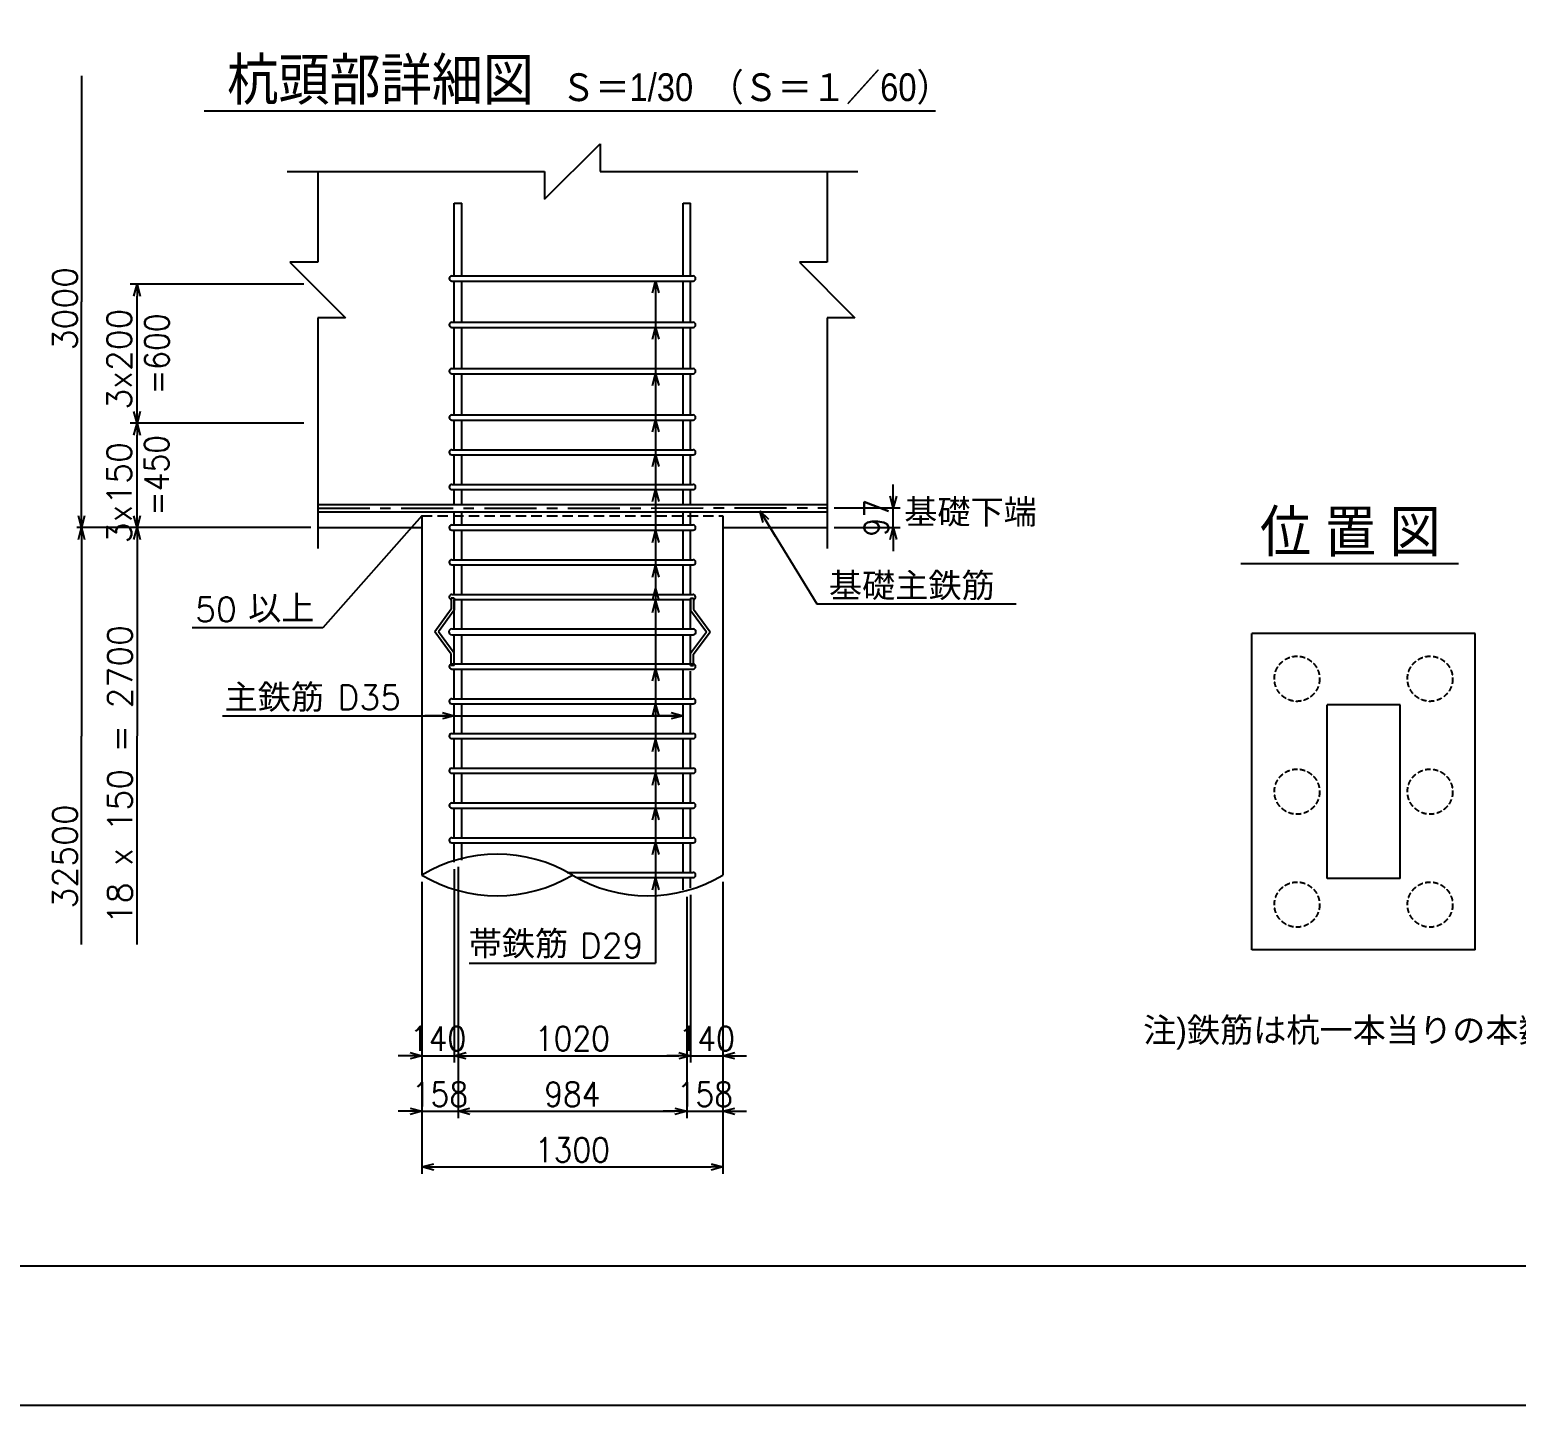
# Model space of a CAD drawing. Extents: x 92661 to 134711, y 44762 to 74462.
# Drawn here: x 115456 to 126155, y 44762 to 54659 of the extents above; entities that cross this region are included whole.
import ezdxf
from ezdxf.enums import TextEntityAlignment as Align

# ---------------------------------------------------------------- set-up
doc = ezdxf.new("R2010")
doc.units = 0
doc.header["$LTSCALE"] = 300
doc.header["$MEASUREMENT"] = 0
doc.linetypes.add('CENTER', pattern=[2, 1.25, -0.25, 0.25, -0.25])
doc.linetypes.add('HIDDEN', pattern=[0.375, 0.25, -0.125])
doc.layers.get('0').update_dxf_attribs({"linetype": 'CONTINUOUS'})
doc.layers.get('DEFPOINTS').update_dxf_attribs({"linetype": 'CONTINUOUS'})
for name, color, linetype in [('LAYER001', 7, 'CONTINUOUS'), ('スペーサー-2', 3, 'CONTINUOUS'), ('寸法', 1, 'CONTINUOUS'), ('引き出し横', 1, 'CONTINUOUS'), ('引き出し縦', 1, 'CONTINUOUS'), ('文字', 3, 'CONTINUOUS'), ('杭主筋', 2, 'CONTINUOUS'), ('枠', 7, 'CONTINUOUS'), ('構造', 3, 'CONTINUOUS'), ('構造線', 3, 'CONTINUOUS'), ('肋筋', 3, 'CONTINUOUS'), ('記号', 2, 'CONTINUOUS')]:
    doc.layers.add(name, color=color, linetype=linetype)
doc.styles.add('MS明朝', font='MS PMincho.ttf')
doc.styles.add('romans', font='ROMANS.shx', dxfattribs={"width": 0.9, "bigfont": 'EXTFONT.shx'})
doc.styles.get("Standard").update_dxf_attribs({"font": 'romans.shx', "bigfont": 'extfont.shx'})
doc.styles.add('ｽﾀｲﾙ1', font='ROMANS.shx', dxfattribs={"bigfont": 'EXTFONT.shx'})
doc.dimstyles.new('ST-50-30', dxfattribs={"dimscale": 50, "dimtxt": 3.5, "dimasz": 1.7, "dimexe": 1, "dimexo": 1, "dimgap": 1, "dimtad": 0, "dimdec": 0, "dimlfac": 0.6, "dimzin": 0, "dimdsep": 46, "dimtxsty": 'romans', "dimblk": 'OPEN30', "dimcen": 1, "dimdle": 3, "dimclrd": 1, "dimclre": 1, "dimclrt": 3, "dimaunit": 1, "dimadec": 0, "dimazin": 0, "dimtfac": 1, "dimtdec": 0, "dimtix": 1, "dimtmove": 2, "dimatfit": 3, "dimldrblk": 'OPEN30', "dimfxl": 0, "dimtvp": 0.7, "dimtolj": 1, "dimtzin": 0, "dimarcsym": 0})
doc.dimstyles.get("Standard").update_dxf_attribs({"dimtxt": 0.18, "dimasz": 0.18, "dimexe": 0.18, "dimexo": 0.0625, "dimgap": 0.09, "dimtad": 0, "dimtih": 1, "dimtoh": 1, "dimdec": 4, "dimzin": 0, "dimdsep": 46, "dimtxsty": 'Standard', "dimcen": 0.09, "dimadec": 0, "dimazin": 0, "dimtfac": 1, "dimtdec": 4, "dimtofl": 0, "dimtmove": 0, "dimatfit": 3, "dimfxl": 0, "dimtolj": 1, "dimtzin": 0, "dimarcsym": 0})
doc.dimstyles.new('矢', dxfattribs={"dimscale": 50, "dimtxt": 3.5, "dimasz": 1.7, "dimexe": 1, "dimexo": 0.7, "dimgap": 0.09, "dimtad": 0, "dimdec": 0, "dimzin": 0, "dimdsep": 46, "dimtxsty": 'romans', "dimblk": 'OPEN30', "dimcen": 1, "dimdle": 1, "dimclrd": 1, "dimclre": 1, "dimclrt": 3, "dimaunit": 1, "dimadec": 0, "dimazin": 0, "dimtfac": 1, "dimtdec": 0, "dimtix": 1, "dimtmove": 2, "dimatfit": 3, "dimldrblk": 'OPEN30', "dimfxl": 0, "dimtvp": 0.7, "dimtolj": 1, "dimtzin": 0, "dimarcsym": 0})

# ---------------------------------------------------------------- blocks, each defined once
blk = doc.blocks.new('_Open30')
at = {"color": 0, "lineweight": -2}
for p, q in [((-1, 0.26794919), (0, 0)), ((0, 0), (-1, -0.26794919)), ((0, 0), (-1, 0))]:
    blk.add_line(p, q, dxfattribs=at)
blk = doc.blocks.new('*D1')
at = {"layer": 'DEFPOINTS', "color": 0, "linetype": 'Continuous'}
for p in [(118278.3934306322, 48577.0832777594), (120445.0608513712, 48577.08360704192), (120445.0608513712, 46477.11360704212)]:
    blk.add_point(p, dxfattribs=at)
at = {"layer": '寸法', "color": 1, "linetype": 'Continuous', "lineweight": -2}
for p, q in [((118278.3934306322, 48527.0832777594), (118278.3934306322, 46427.11360704212)), ((120445.0608513712, 48527.08360704192), (120445.0608513712, 46427.11360704212)), ((118363.3934306322, 46477.11360704212), (120360.0608513712, 46477.11360704212))]:
    blk.add_line(p, q, dxfattribs=at)
at = {"layer": '寸法', "color": 1, "linetype": 'Continuous', "lineweight": -2, "xscale": 85, "yscale": 85, "zscale": 85, "rotation": 180}
blk.add_blockref('_Open30', (118278.3934306322, 46477.11360704212), dxfattribs=at)
at = {"layer": '寸法', "color": 1, "linetype": 'Continuous', "lineweight": -2, "xscale": 85, "yscale": 85, "zscale": 85}
blk.add_blockref('_Open30', (120445.0608513712, 46477.11360704212), dxfattribs=at)
at = {"layer": '寸法', "color": 3, "linetype": 'Continuous', "insert": (119361.7271410017, 46599.61360704212), "char_height": 175, "attachment_point": 5, "style": 'romans'}
blk.add_mtext('\\A1;1300', dxfattribs=at)
blk = doc.blocks.new('*D2')
at = {"layer": 'DEFPOINTS', "color": 0, "linetype": 'Continuous'}
for p in [(118538.393351371, 48684.87360704158), (120185.0583513709, 48469.29360704153), (120185.0583513709, 46877.11360704212)]:
    blk.add_point(p, dxfattribs=at)
at = {"layer": '寸法', "color": 1, "linetype": 'Continuous', "lineweight": -2}
for p, q in [((118538.393351371, 48634.87360704158), (118538.393351371, 46827.11360704212)), ((120185.0583513709, 48419.29360704153), (120185.0583513709, 46827.11360704212)), ((118623.393351371, 46877.11360704212), (120100.0583513709, 46877.11360704212))]:
    blk.add_line(p, q, dxfattribs=at)
at = {"layer": '寸法', "color": 1, "linetype": 'Continuous', "lineweight": -2, "xscale": 85, "yscale": 85, "zscale": 85, "rotation": 180}
blk.add_blockref('_Open30', (118538.393351371, 46877.11360704212), dxfattribs=at)
at = {"layer": '寸法', "color": 1, "linetype": 'Continuous', "lineweight": -2, "xscale": 85, "yscale": 85, "zscale": 85}
blk.add_blockref('_Open30', (120185.0583513709, 46877.11360704212), dxfattribs=at)
at = {"layer": '寸法', "color": 3, "linetype": 'Continuous', "insert": (119361.7258513709, 46999.61360704212), "char_height": 175, "attachment_point": 5, "style": 'romans'}
blk.add_mtext('\\A1;984', dxfattribs=at)
blk = doc.blocks.new('*D3')
at = {"layer": 'DEFPOINTS', "color": 0, "linetype": 'Continuous'}
for p in [(118511.7258513711, 48670.21360704157), (120211.7258513711, 48483.95860704177), (120211.7258513711, 47277.11360704212)]:
    blk.add_point(p, dxfattribs=at)
at = {"layer": '寸法', "color": 1, "linetype": 'Continuous', "lineweight": -2}
for p, q in [((118511.7258513711, 48620.21360704157), (118511.7258513711, 47227.11360704212)), ((120211.7258513711, 48433.95860704177), (120211.7258513711, 47227.11360704212)), ((118596.7258513711, 47277.11360704212), (120126.7258513711, 47277.11360704212))]:
    blk.add_line(p, q, dxfattribs=at)
at = {"layer": '寸法', "color": 1, "linetype": 'Continuous', "lineweight": -2, "xscale": 85, "yscale": 85, "zscale": 85, "rotation": 180}
blk.add_blockref('_Open30', (118511.7258513711, 47277.11360704212), dxfattribs=at)
at = {"layer": '寸法', "color": 1, "linetype": 'Continuous', "lineweight": -2, "xscale": 85, "yscale": 85, "zscale": 85}
blk.add_blockref('_Open30', (120211.7258513711, 47277.11360704212), dxfattribs=at)
at = {"layer": '寸法', "color": 3, "linetype": 'Continuous', "insert": (119361.7258513711, 47399.61360704212), "char_height": 175, "attachment_point": 5, "style": 'romans'}
blk.add_mtext('\\A1;1020', dxfattribs=at)
blk = doc.blocks.new('*D9')
at = {"layer": 'DEFPOINTS', "color": 0, "linetype": 'Continuous'}
for p in [(118538.393351371, 48684.87360704158), (118278.390851371, 48577.08360704192), (118538.393351371, 46877.11360704212)]:
    blk.add_point(p, dxfattribs=at)
at = {"layer": '寸法', "color": 1, "linetype": 'Continuous', "lineweight": -2}
for p, q in [((118538.393351371, 48634.87360704158), (118538.393351371, 46827.11360704212)), ((118278.390851371, 48527.08360704192), (118278.390851371, 46827.11360704212)), ((118193.390851371, 46877.11360704212), (118108.390851371, 46877.11360704212)), ((118278.390851371, 46877.11360704212), (118538.393351371, 46877.11360704212)), ((118623.393351371, 46877.11360704212), (118708.393351371, 46877.11360704212))]:
    blk.add_line(p, q, dxfattribs=at)
at = {"layer": '寸法', "color": 1, "linetype": 'Continuous', "lineweight": -2, "xscale": 85, "yscale": 85, "zscale": 85}
blk.add_blockref('_Open30', (118278.390851371, 46877.11360704212), dxfattribs=at)
at = {"layer": '寸法', "color": 1, "linetype": 'Continuous', "lineweight": -2, "xscale": 85, "yscale": 85, "zscale": 85, "rotation": 180}
blk.add_blockref('_Open30', (118538.393351371, 46877.11360704212), dxfattribs=at)
at = {"layer": '寸法', "color": 3, "linetype": 'Continuous', "insert": (118408.392101371, 46999.61360704212), "char_height": 175, "attachment_point": 5, "style": 'romans'}
blk.add_mtext('\\A1;158', dxfattribs=at)
blk = doc.blocks.new('*D10')
at = {"layer": 'DEFPOINTS', "color": 0, "linetype": 'Continuous'}
for p in [(118278.390851371, 48577.08360704192), (118511.7258513711, 48670.21360704157), (118511.7258513711, 47277.11360704212)]:
    blk.add_point(p, dxfattribs=at)
at = {"layer": '寸法', "color": 1, "linetype": 'Continuous', "lineweight": -2}
for p, q in [((118511.7258513711, 48620.21360704157), (118511.7258513711, 47227.11360704212)), ((118278.390851371, 48527.08360704192), (118278.390851371, 47227.11360704212)), ((118193.390851371, 47277.11360704212), (118108.390851371, 47277.11360704212)), ((118278.390851371, 47277.11360704212), (118511.7258513711, 47277.11360704212)), ((118596.7258513711, 47277.11360704212), (118681.7258513711, 47277.11360704212))]:
    blk.add_line(p, q, dxfattribs=at)
at = {"layer": '寸法', "color": 1, "linetype": 'Continuous', "lineweight": -2, "xscale": 85, "yscale": 85, "zscale": 85}
blk.add_blockref('_Open30', (118278.390851371, 47277.11360704212), dxfattribs=at)
at = {"layer": '寸法', "color": 1, "linetype": 'Continuous', "lineweight": -2, "xscale": 85, "yscale": 85, "zscale": 85, "rotation": 180}
blk.add_blockref('_Open30', (118511.7258513711, 47277.11360704212), dxfattribs=at)
at = {"layer": '寸法', "color": 3, "linetype": 'Continuous', "insert": (118395.0583513711, 47399.61360704212), "char_height": 175, "attachment_point": 5, "style": 'romans'}
blk.add_mtext('\\A1;140', dxfattribs=at)
blk = doc.blocks.new('*D18')
at = {"layer": 'DEFPOINTS', "color": 0, "linetype": 'Continuous'}
for p in [(115828.360851371, 54326.90360704192), (115828.360851371, 54326.90360704192), (115828.360851371, 51076.90360704192)]:
    blk.add_point(p, dxfattribs=at)
at = {"layer": '寸法', "color": 0, "linetype": 'Continuous', "lineweight": -2}
for p, q in [((115828.298351371, 54326.90360704192), (115828.180851371, 54326.90360704192)), ((115828.360851371, 54326.72360704192), (115828.360851371, 52702.08360704192)), ((115828.360851371, 51077.08360704192), (115828.360851371, 52701.72360704192)), ((115828.298351371, 51076.90360704192), (115828.180851371, 51076.90360704192))]:
    blk.add_line(p, q, dxfattribs=at)
at = {"layer": '寸法', "color": 0, "linetype": 'Continuous'}
for points in [[(115828.330851371, 54326.72360704192), (115828.390851371, 54326.72360704192), (115828.360851371, 54326.90360704192)], [(115828.330851371, 51077.08360704192), (115828.390851371, 51077.08360704192), (115828.360851371, 51076.90360704192)]]:
    blk.add_solid(points, dxfattribs=at)
at = {"layer": '寸法', "color": 0, "linetype": 'Continuous', "insert": (115828.360851371, 52701.90360704195), "char_height": 0.18, "attachment_point": 5}
blk.add_mtext('\\A1;3250.0000', dxfattribs=at)
blk = doc.blocks.new('*D19')
at = {"layer": 'DEFPOINTS', "color": 0, "linetype": 'Continuous'}
for p in [(116228.4208513708, 51077.26360704191), (116228.4208513708, 51077.26360704191), (116228.4208513708, 48077.26360704191)]:
    blk.add_point(p, dxfattribs=at)
at = {"layer": '寸法', "color": 0, "linetype": 'Continuous', "lineweight": -2}
for p, q in [((116228.3583513708, 51077.26360704191), (116228.2408513708, 51077.26360704191)), ((116228.4208513708, 51077.08360704191), (116228.4208513708, 49577.44360704191)), ((116228.4208513708, 48077.44360704191), (116228.4208513708, 49577.08360704191)), ((116228.3583513708, 48077.26360704191), (116228.2408513708, 48077.26360704191))]:
    blk.add_line(p, q, dxfattribs=at)
at = {"layer": '寸法', "color": 0, "linetype": 'Continuous'}
for points in [[(116228.3908513708, 51077.08360704191), (116228.4508513708, 51077.08360704191), (116228.4208513708, 51077.26360704191)], [(116228.3908513708, 48077.44360704191), (116228.4508513708, 48077.44360704191), (116228.4208513708, 48077.26360704191)]]:
    blk.add_solid(points, dxfattribs=at)
at = {"layer": '寸法', "color": 0, "linetype": 'Continuous', "insert": (116228.4208513708, 49577.26360704193), "char_height": 0.18, "attachment_point": 5}
blk.add_mtext('\\A1;3000.0000', dxfattribs=at)
blk = doc.blocks.new('*D20')
at = {"layer": 'DEFPOINTS', "color": 0, "linetype": 'Continuous'}
for p in [(115828.360851371, 51076.90360704192), (115828.360851371, 51076.90360704192), (115828.360851371, 48076.90360704192)]:
    blk.add_point(p, dxfattribs=at)
at = {"layer": '寸法', "color": 0, "linetype": 'Continuous', "lineweight": -2}
for p, q in [((115828.298351371, 51076.90360704192), (115828.180851371, 51076.90360704192)), ((115828.360851371, 51076.72360704192), (115828.360851371, 49577.08360704192)), ((115828.360851371, 48077.08360704192), (115828.360851371, 49576.72360704192)), ((115828.298351371, 48076.90360704192), (115828.180851371, 48076.90360704192))]:
    blk.add_line(p, q, dxfattribs=at)
at = {"layer": '寸法', "color": 0, "linetype": 'Continuous'}
for points in [[(115828.330851371, 51076.72360704192), (115828.390851371, 51076.72360704192), (115828.360851371, 51076.90360704192)], [(115828.330851371, 48077.08360704192), (115828.390851371, 48077.08360704192), (115828.360851371, 48076.90360704192)]]:
    blk.add_solid(points, dxfattribs=at)
at = {"layer": '寸法', "color": 0, "linetype": 'Continuous', "insert": (115828.360851371, 49576.90360704195), "char_height": 0.18, "attachment_point": 5}
blk.add_mtext('\\A1;3000.0000', dxfattribs=at)
blk = doc.blocks.new('*D21')
at = {"layer": 'DEFPOINTS', "color": 0, "linetype": 'Continuous'}
for p in [(116228.4208513708, 51827.08360704191), (117478.390851371, 51827.08360704191), (117528.390851371, 51077.08360704192)]:
    blk.add_point(p, dxfattribs=at)
at = {"layer": '寸法', "color": 1, "linetype": 'Continuous', "lineweight": -2}
for p, q in [((117428.390851371, 51827.08360704191), (116178.4208513708, 51827.08360704191)), ((116228.4208513708, 51162.08360704192), (116228.4208513708, 51742.08360704191)), ((117478.390851371, 51077.08360704192), (116178.4208513708, 51077.08360704192))]:
    blk.add_line(p, q, dxfattribs=at)
at = {"layer": '寸法', "color": 1, "linetype": 'Continuous', "lineweight": -2, "xscale": 85, "yscale": 85, "zscale": 85}
for p, rotation in [((116228.4208513708, 51827.08360704191), 90), ((116228.4208513708, 51077.08360704192), 270)]:
    blk.add_blockref('_Open30', p, dxfattribs=dict(at, rotation=rotation))
at = {"layer": '寸法', "color": 3, "linetype": 'Continuous', "insert": (116369.399077828, 51452.41635451572), "char_height": 175, "attachment_point": 5, "rotation": 90, "style": 'romans'}
blk.add_mtext('\\A1;=450', dxfattribs=at)
blk = doc.blocks.new('*D22')
at = {"layer": 'DEFPOINTS', "color": 0, "linetype": 'Continuous'}
for p in [(116228.4208513708, 52827.08360704191), (117478.390851371, 52827.08360704191), (117478.390851371, 51827.08360704191)]:
    blk.add_point(p, dxfattribs=at)
at = {"layer": '寸法', "color": 1, "linetype": 'Continuous', "lineweight": -2}
for p, q in [((117428.390851371, 52827.08360704191), (116178.4208513708, 52827.08360704191)), ((116228.4208513708, 51912.08360704191), (116228.4208513708, 52742.08360704191)), ((117428.390851371, 51827.08360704191), (116178.4208513708, 51827.08360704191))]:
    blk.add_line(p, q, dxfattribs=at)
at = {"layer": '寸法', "color": 1, "linetype": 'Continuous', "lineweight": -2, "xscale": 85, "yscale": 85, "zscale": 85}
for p, rotation in [((116228.4208513708, 52827.08360704191), 90), ((116228.4208513708, 51827.08360704191), 270)]:
    blk.add_blockref('_Open30', p, dxfattribs=dict(at, rotation=rotation))
at = {"layer": '寸法', "color": 3, "linetype": 'Continuous', "insert": (116370.8774638371, 52327.08360704192), "char_height": 175, "attachment_point": 5, "rotation": 90, "style": 'romans'}
blk.add_mtext('\\A1;=600', dxfattribs=at)
blk = doc.blocks.new('*D43')
at = {"layer": 'DEFPOINTS', "color": 0, "linetype": 'Continuous'}
for p in [(120445.0608513712, 48577.08360704192), (120185.0583513709, 48469.29360704153), (120445.0608513712, 46877.11360704212)]:
    blk.add_point(p, dxfattribs=at)
at = {"layer": '寸法', "color": 1, "linetype": 'Continuous', "lineweight": -2}
for p, q in [((120445.0608513712, 48527.08360704192), (120445.0608513712, 46827.11360704212)), ((120185.0583513709, 48419.29360704153), (120185.0583513709, 46827.11360704212)), ((120100.0583513709, 46877.11360704212), (120015.0583513709, 46877.11360704212)), ((120185.0583513709, 46877.11360704212), (120445.0608513712, 46877.11360704212)), ((120530.0608513712, 46877.11360704212), (120615.0608513712, 46877.11360704212))]:
    blk.add_line(p, q, dxfattribs=at)
at = {"layer": '寸法', "color": 1, "linetype": 'Continuous', "lineweight": -2, "xscale": 85, "yscale": 85, "zscale": 85}
blk.add_blockref('_Open30', (120185.0583513709, 46877.11360704212), dxfattribs=at)
at = {"layer": '寸法', "color": 1, "linetype": 'Continuous', "lineweight": -2, "xscale": 85, "yscale": 85, "zscale": 85, "rotation": 180}
blk.add_blockref('_Open30', (120445.0608513712, 46877.11360704212), dxfattribs=at)
at = {"layer": '寸法', "color": 3, "linetype": 'Continuous', "insert": (120315.059601371, 46999.61360704212), "char_height": 175, "attachment_point": 5, "style": 'romans'}
blk.add_mtext('\\A1;158', dxfattribs=at)
blk = doc.blocks.new('*D44')
at = {"layer": 'DEFPOINTS', "color": 0, "linetype": 'Continuous'}
for p in [(120445.0608513712, 48577.08360704192), (120211.7258513711, 48483.95860704177), (120445.0608513712, 47277.11360704212)]:
    blk.add_point(p, dxfattribs=at)
at = {"layer": '寸法', "color": 1, "linetype": 'Continuous', "lineweight": -2}
for p, q in [((120445.0608513712, 48527.08360704192), (120445.0608513712, 47227.11360704212)), ((120211.7258513711, 48433.95860704177), (120211.7258513711, 47227.11360704212)), ((120126.7258513711, 47277.11360704212), (120041.7258513711, 47277.11360704212)), ((120211.7258513711, 47277.11360704212), (120445.0608513712, 47277.11360704212)), ((120530.0608513712, 47277.11360704212), (120615.0608513712, 47277.11360704212))]:
    blk.add_line(p, q, dxfattribs=at)
at = {"layer": '寸法', "color": 1, "linetype": 'Continuous', "lineweight": -2, "xscale": 85, "yscale": 85, "zscale": 85}
blk.add_blockref('_Open30', (120211.7258513711, 47277.11360704212), dxfattribs=at)
at = {"layer": '寸法', "color": 1, "linetype": 'Continuous', "lineweight": -2, "xscale": 85, "yscale": 85, "zscale": 85, "rotation": 180}
blk.add_blockref('_Open30', (120445.0608513712, 47277.11360704212), dxfattribs=at)
at = {"layer": '寸法', "color": 3, "linetype": 'Continuous', "insert": (120328.3933513711, 47399.61360704212), "char_height": 175, "attachment_point": 5, "style": 'romans'}
blk.add_mtext('\\A1;140', dxfattribs=at)
blk = doc.blocks.new('*D45')
at = {"layer": 'DEFPOINTS', "color": 0, "linetype": 'Continuous'}
for p in [(121195.0608513712, 51217.91694037525), (121670.8143771226, 51217.91694037525), (121195.0608513712, 51077.08360704192)]:
    blk.add_point(p, dxfattribs=at)
at = {"layer": '寸法', "color": 1, "linetype": 'Continuous', "lineweight": -2}
for p, q in [((121670.8143771226, 51302.91694037525), (121670.8143771226, 51387.91694037525)), ((121245.0608513712, 51217.91694037525), (121720.8143771226, 51217.91694037525)), ((121670.8143771226, 51077.08360704192), (121670.8143771226, 51217.91694037525)), ((121245.0608513712, 51077.08360704192), (121720.8143771226, 51077.08360704192)), ((121670.8143771226, 50992.08360704192), (121670.8143771226, 50907.08360704192))]:
    blk.add_line(p, q, dxfattribs=at)
at = {"layer": '寸法', "color": 1, "linetype": 'Continuous', "lineweight": -2, "xscale": 85, "yscale": 85, "zscale": 85}
for p, rotation in [((121670.8143771226, 51217.91694037525), 270), ((121670.8143771226, 51077.08360704192), 90)]:
    blk.add_blockref('_Open30', p, dxfattribs=dict(at, rotation=rotation))
at = {"layer": '寸法', "color": 3, "linetype": 'Continuous', "insert": (121548.3143771225, 51147.50027370861), "char_height": 175, "attachment_point": 5, "rotation": 90, "style": 'romans'}
blk.add_mtext('\\A1;97', dxfattribs=at)

msp = doc.modelspace()

# ---------------------------------------------------------------- linework, layer by layer
at = {"layer": 'LAYER001', "color": 4, "linetype": 'HIDDEN', "ltscale": 0.5}
for centre in [(124576.9320828958, 49989.05140620613), (125534.9320828958, 49989.05140620613), (124576.9320828958, 49176.55140620613), (125534.9320828958, 49176.55140620613), (124576.9320828958, 48364.05140620613), (125534.9320828958, 48364.05140620613)]:
    msp.add_circle(centre, 162.5, dxfattribs=at)
at = {"layer": 'スペーサー-2', "color": 3, "linetype": 'Continuous'}
for p, q in [((118511.7258513711, 50568.75027371013), (118490.0608513709, 50568.75027371013)), ((118490.0608513709, 50568.75027371013), (118490.0608513709, 50488.97527371034)), ((118511.7258513711, 50568.75027371013), (118511.7258513711, 50481.85527371049)), ((120211.7258513718, 50568.75027371013), (120233.3908513713, 50568.75027371013)), ((120211.7258513718, 50568.75027371013), (120211.7258513718, 50481.85527371049)), ((120233.3908513713, 50568.75027371013), (120233.3908513713, 50488.97527371034)), ((118490.0608513709, 50488.97527371034), (118370.7708513707, 50327.09027371045)), ((118511.7258513711, 50481.85527371049), (118397.6808513712, 50327.09027371045)), ((120211.7258513718, 50481.85527371049), (120325.7708513717, 50327.09027371045)), ((120233.3908513713, 50488.97527371034), (120352.6808513715, 50327.09027371045)), ((118490.0608513709, 50165.21027371006), (118370.7708513707, 50327.09027371045)), ((118511.7258513711, 50172.33027371064), (118397.6808513712, 50327.09027371045)), ((120211.7258513718, 50172.33027371064), (120325.7708513717, 50327.09027371045)), ((120233.3908513713, 50165.21027371006), (120352.6808513715, 50327.09027371045)), ((118490.0608513709, 50085.43527371027), (118490.0608513709, 50165.21027371006)), ((118511.7258513711, 50085.43527371027), (118490.0608513709, 50085.43527371027)), ((118511.7258513711, 50085.43527371027), (118511.7258513711, 50172.33027371064)), ((120211.7258513718, 50085.43527371027), (120211.7258513718, 50172.33027371064)), ((120211.7258513718, 50085.43527371027), (120233.3908513713, 50085.43527371027)), ((120233.3908513713, 50085.43527371027), (120233.3908513713, 50165.21027371006))]:
    msp.add_line(p, q, dxfattribs=at)
at = {"layer": '引き出し横', "color": 1, "linetype": 'Continuous'}
for p, q in [((120715.0987952904, 51189.58527370881), (121120.523508766, 50528.74860704169)), ((116178.4208513708, 51077.08360704192), (115795.0099515918, 51077.08360704192)), ((121120.523508766, 50528.74860704169), (122554.792913978, 50528.74860704169)), ((116843.5904362018, 49722.918607042), (120158.3908513706, 49722.91860704198))]:
    msp.add_line(p, q, dxfattribs=at)
at = {"layer": '引き出し縦', "color": 1, "linetype": 'Continuous'}
msp.add_line((118617.7411825223, 47942.71860704166), (119960.0817914415, 47942.71860704166), dxfattribs=at)
at = {"layer": '引き出し縦', "color": 1, "linetype": 'Continuous', "flags": 128}
msp.add_lwpolyline([(119960.0817914415, 52808.74860704198), (119960.0817914415, 47942.7186070419)], dxfattribs=at)
at = {"layer": '杭主筋', "color": 3, "linetype": 'Continuous'}
for p, q in [((118511.7258513711, 53410.38360704192), (118565.0608513709, 53410.38360704192)), ((118511.7258513711, 52887.1136070416), (118511.7258513711, 53410.38360704192)), ((118565.0608513709, 52887.1136070416), (118565.0608513709, 53410.38360704192)), ((120158.3908513706, 53410.38360704192), (120211.7258513711, 53410.38360704192)), ((120158.3908513706, 52887.1136070416), (120158.3908513706, 53410.38360704192)), ((120211.7258513711, 52887.1136070416), (120211.7258513711, 53410.38360704192)), ((118511.7258513711, 52553.8136070416), (118511.7258513711, 52850.44860704198)), ((118565.0608513709, 52553.8136070416), (118565.0608513709, 52850.44860704198)), ((120158.3908513706, 52553.8136070416), (120158.3908513706, 52850.44860704198)), ((120211.7258513711, 52553.8136070416), (120211.7258513711, 52850.44860704198)), ((118511.7258513711, 52220.41360704162), (118511.7258513711, 52517.14860704198)), ((118565.0608513709, 52220.41360704162), (118565.0608513709, 52517.14860704198)), ((120158.3908513706, 52220.41360704162), (120158.3908513706, 52517.14860704198)), ((120211.7258513711, 52220.41360704162), (120211.7258513711, 52517.14860704198)), ((118511.7258513711, 51887.11360704161), (118511.7258513711, 52183.74860704198)), ((118565.0608513709, 51887.11360704161), (118565.0608513709, 52183.74860704198)), ((120158.3908513706, 51887.11360704161), (120158.3908513706, 52183.74860704198)), ((120211.7258513711, 51887.11360704161), (120211.7258513711, 52183.74860704198)), ((118511.7258513711, 51637.11360704162), (118511.7258513711, 51850.44860704199)), ((118565.0608513709, 51637.11360704162), (118565.0608513709, 51850.44860704199)), ((120158.3908513706, 51637.11360704162), (120158.3908513706, 51850.44860704199)), ((120211.7258513711, 51637.11360704162), (120211.7258513711, 51850.44860704199)), ((118511.7258513711, 51387.11360704161), (118511.7258513711, 51600.44860704199)), ((118565.0608513709, 51387.11360704161), (118565.0608513709, 51600.44860704199)), ((120158.3908513706, 51387.11360704161), (120158.3908513706, 51600.44860704199)), ((120211.7258513711, 51387.11360704161), (120211.7258513711, 51600.44860704199)), ((118511.7258513711, 51248.75360704193), (118511.7258513711, 51350.44860704198)), ((118565.0608513709, 51248.75360704193), (118565.0608513709, 51350.44860704198)), ((120158.3908513706, 51248.75360704193), (120158.3908513706, 51350.44860704198)), ((120211.7258513711, 51248.75360704193), (120211.7258513711, 51350.44860704198)), ((117528.390851371, 51243.75360704193), (121195.0608513712, 51243.75360704193)), ((117528.390851371, 51190.41860704214), (121195.0608513712, 51190.41860704214)), ((118511.7258513711, 51095.41860704185), (118511.7258513711, 51195.41860704213)), ((118565.0608513709, 51095.41860704185), (118565.0608513709, 51195.41860704213)), ((120158.3908513706, 51095.41860704185), (120158.3908513706, 51195.41860704213)), ((120211.7258513711, 51095.41860704185), (120211.7258513711, 51195.41860704213)), ((118511.7258513711, 50845.41860704185), (118511.7258513711, 51058.74860704198)), ((118565.0608513709, 50845.41860704185), (118565.0608513709, 51058.74860704198)), ((120158.3908513706, 50845.41860704185), (120158.3908513706, 51058.74860704198)), ((120211.7258513711, 50845.41860704185), (120211.7258513711, 51058.74860704198)), ((118511.7258513711, 50595.41860704192), (118511.7258513711, 50808.75360704149)), ((118565.0608513709, 50595.41860704192), (118565.0608513709, 50808.75360704149)), ((120158.3908513706, 50595.41860704192), (120158.3908513706, 50808.75360704149)), ((120211.7258513711, 50595.41860704192), (120211.7258513711, 50808.75360704149)), ((118511.7258513711, 50347.91860704192), (118511.7258513711, 50558.74860704205)), ((118565.0608513709, 50347.91860704192), (118565.0608513709, 50558.74860704205)), ((120158.3908513706, 50347.91860704192), (120158.3908513706, 50558.74860704205)), ((120211.7258513711, 50347.91860704192), (120211.7258513711, 50558.74860704204)), ((118511.7258513711, 50095.41360704169), (118511.7258513711, 50306.253607042)), ((118565.0608513709, 50095.41360704168), (118565.0608513709, 50306.253607042)), ((120158.3908513706, 50095.41360704168), (120158.3908513706, 50306.253607042)), ((120211.7258513711, 50095.41360704168), (120211.7258513711, 50306.253607042)), ((118511.7258513711, 49845.41860704185), (118511.7258513711, 50058.74860704205)), ((118565.0608513709, 49845.41860704185), (118565.0608513709, 50058.74860704205)), ((120158.3908513706, 49845.41860704185), (120158.3908513706, 50058.74860704205)), ((120211.7258513711, 49845.41860704185), (120211.7258513711, 50043.75860704165)), ((118511.7258513711, 49595.41860704185), (118511.7258513711, 49808.74860704198)), ((118565.0608513709, 49595.41860704185), (118565.0608513709, 49808.74860704198)), ((120158.3908513706, 49595.41860704185), (120158.3908513706, 49808.74860704198)), ((120211.7258513711, 49595.41860704185), (120211.7258513711, 49808.74860704198)), ((118511.7258513711, 49345.41360704161), (118511.7258513711, 49558.75360704149)), ((118565.0608513709, 49345.41360704161), (118565.0608513709, 49558.75360704149)), ((120158.3908513706, 49345.41360704161), (120158.3908513706, 49558.75360704149)), ((120211.7258513711, 49345.41360704161), (120211.7258513711, 49558.75360704149)), ((118511.7258513711, 49095.41860704185), (118511.7258513711, 49308.74860704198)), ((118565.0608513709, 49095.41860704185), (118565.0608513709, 49308.74860704198)), ((120158.3908513706, 49095.41860704185), (120158.3908513706, 49308.74860704198)), ((120211.7258513711, 49095.41860704185), (120211.7258513711, 49308.74860704198)), ((118511.7258513711, 48845.41360704161), (118511.7258513711, 49058.75360704149)), ((118565.0608513709, 48845.41360704161), (118565.0608513709, 49058.75360704149)), ((120158.3908513706, 48845.41360704161), (120158.3908513706, 49058.75360704149)), ((120211.7258513711, 48845.41360704161), (120211.7258513711, 49058.75360704149)), ((118511.7258513711, 48670.21360704157), (118511.7258513711, 48808.74860704198)), ((118565.0608513709, 48684.87360704158), (118565.0608513709, 48808.74860704198)), ((120158.3908513706, 48595.41860704185), (120158.3908513706, 48808.74860704198)), ((120211.7258513711, 48595.41860704185), (120211.7258513711, 48808.74860704198)), ((120158.3908513706, 48469.29360704153), (120158.3908513706, 48558.74860704198)), ((120211.7258513711, 48483.95860704177), (120211.7258513711, 48558.74860704198))]:
    msp.add_line(p, q, dxfattribs=at)
at = {"layer": '杭主筋', "color": 4, "linetype": 'CENTER'}
msp.add_line((117528.390851371, 51217.08360704192), (121195.0608513712, 51217.91694037525), dxfattribs=at)
at = {"layer": '枠', "color": 1, "linetype": 'Continuous', "flags": 128}
msp.add_lwpolyline([(92660.61285484319, 74461.94194479394), (92660.61285484319, 44761.94194479394), (134710.6128548432, 44761.94194479394), (134710.6128548432, 74461.94194479394), (92660.61285484319, 74461.94194479394)], dxfattribs=at)
at = {"layer": '枠', "color": 2, "linetype": 'Continuous', "flags": 128}
msp.add_lwpolyline([(94160.61285484319, 45761.94194479394), (94160.61285484319, 73461.94194479394), (133710.6128548432, 73461.94194479394), (133710.6128548432, 45761.94194479394), (94160.61285484319, 45761.94194479394)], dxfattribs=at)
at = {"layer": '構造', "color": 1, "linetype": 'Continuous'}
for p, q in [((119161.7258513711, 53438.86383232611), (119561.7258513711, 53838.86383232611)), ((119561.7258513711, 53838.86383232611), (119561.7258513711, 53638.86383232611)), ((117308.3116024322, 53638.86383232611), (119161.7258513711, 53638.86383232611)), ((117528.390851371, 53638.86383232611), (117528.390851371, 52986.23274620542)), ((119161.7258513711, 53638.86383232611), (119161.7258513711, 53438.86383232611)), ((119561.7258513711, 53638.86383232611), (121415.14010031, 53638.86383232611)), ((121195.0608513712, 53638.86383232611), (121195.0608513712, 52986.23274620542)), ((117528.390851371, 52986.23274620542), (117328.390851371, 52986.23274620542)), ((117328.390851371, 52986.23274620542), (117728.390851371, 52586.23274620542)), ((121195.0608513712, 52986.23274620542), (120995.0608513712, 52986.23274620542)), ((120995.0608513712, 52986.23274620542), (121395.0608513712, 52586.23274620542)), ((117528.390851371, 52586.23274620542), (117528.390851371, 50927.08360704192)), ((117728.390851371, 52586.23274620542), (117528.390851371, 52586.23274620542)), ((121195.0608513712, 52586.23274620542), (121195.0608513712, 50927.08360704192)), ((121395.0608513712, 52586.23274620542), (121195.0608513712, 52586.23274620542)), ((117565.840851371, 50355.28860704126), (116624.1684271439, 50355.28860704126))]:
    msp.add_line(p, q, dxfattribs=at)
at = {"layer": '構造', "color": 4, "linetype": 'HIDDEN'}
msp.add_line((118278.390851371, 51160.418607042), (120445.0608513712, 51160.418607042), dxfattribs=at)
at = {"layer": '構造', "color": 4, "linetype": 'Continuous'}
for p, q in [((118278.390851371, 51160.418607042), (118278.390851371, 51077.08360704192)), ((120445.0608513712, 51160.418607042), (120445.0608513712, 51077.08360704192))]:
    msp.add_line(p, q, dxfattribs=at)
at = {"layer": '構造', "linetype": 'Continuous'}
for p, q in [((117528.390851371, 51077.08360704192), (118278.390851371, 51077.08360704192)), ((118278.390851371, 51077.08360704192), (118278.390851371, 48577.08360704192)), ((120445.0608513712, 51077.08360704192), (120445.0608513712, 48577.08360704192)), ((120445.0608513712, 51077.08360704192), (121195.0608513712, 51077.08360704192))]:
    msp.add_line(p, q, dxfattribs=at)
at = {"layer": '構造', "color": 1, "linetype": 'Continuous', "flags": 128}
msp.add_lwpolyline([(118278.3958513707, 51160.4136070422), (117565.840851371, 50355.28860704126)], dxfattribs=at)
at = {"layer": '構造', "color": 1, "linetype": 'Continuous'}
for centre, start, end in [((118820.0608513712, 47674.07360704156), 59.04270000009404, 120.957299999906), ((118820.0608513712, 49480.09360704155), 239.042700000094, 300.957299999906), ((119903.390851371, 49480.09360704155), 239.042700000094, 300.957299999906)]:
    msp.add_arc(centre, 1053.01, start, end, dxfattribs=at)
at = {"layer": '構造線', "color": 4, "linetype": 'Continuous'}
for p, q in [((125859.9277984074, 50314.05140620613), (124251.9286553051, 50314.05140620613)), ((124251.9286553051, 48039.05140620613), (124251.9286553051, 50314.05140620613)), ((125859.9277984074, 48039.05140620613), (125859.9277984074, 50314.05140620613)), ((125318.4320828958, 49801.55140620613), (124793.4320828958, 49801.55140620613)), ((124793.4320828958, 48551.55140620613), (124793.4320828958, 49801.55140620613)), ((125318.4320828958, 48551.55140620613), (125318.4320828958, 49801.55140620613)), ((125318.4320828958, 48551.55140620613), (124793.4320828958, 48551.55140620613)), ((125859.9277984074, 48039.05140620613), (124251.9286553051, 48039.05140620613))]:
    msp.add_line(p, q, dxfattribs=at)
at = {"layer": '肋筋', "linetype": 'Continuous'}
for p, q in [((118493.3908513712, 52887.11360704161), (120230.060851371, 52887.11360704161)), ((118493.3908513712, 52850.44860704198), (120230.060851371, 52850.44860704198)), ((118493.3908513712, 52553.81360704161), (120230.060851371, 52553.81360704161)), ((118493.3908513712, 52517.14860704198), (120230.060851371, 52517.14860704198)), ((118493.3908513712, 52220.41360704161), (120230.060851371, 52220.41360704161)), ((118493.3908513712, 52183.74860704198), (120230.060851371, 52183.74860704198)), ((118493.3908513712, 51887.11360704161), (120230.060851371, 51887.11360704161)), ((118493.3908513712, 51850.44860704198), (120230.060851371, 51850.44860704198)), ((118493.3908513712, 51637.11360704161), (120230.060851371, 51637.11360704161)), ((118493.3908513712, 51600.44860704198), (120230.060851371, 51600.44860704198)), ((118493.3908513712, 51387.11360704161), (120230.060851371, 51387.11360704161)), ((118493.3908513712, 51350.44860704198), (120230.060851371, 51350.44860704198)), ((118493.3908513712, 51095.41860704185), (120230.060851371, 51095.41860704185)), ((118493.3908513712, 51058.74860704198), (120230.060851371, 51058.74860704198)), ((118493.3908513712, 50845.41860704185), (120230.060851371, 50845.41860704185)), ((118493.3908513712, 50808.74860704198), (120230.060851371, 50808.74860704198)), ((118493.3908513712, 50595.41860704185), (120230.060851371, 50595.41860704185)), ((118511.7258513711, 50558.74860704198), (120211.7258513711, 50558.74860704198)), ((118493.3908513712, 50347.91860704192), (120230.060851371, 50347.91860704192)), ((118493.3908513712, 50306.253607042), (120230.060851371, 50306.253607042)), ((118493.3908513712, 50095.41360704168), (120230.060851371, 50095.41360704168)), ((118493.3908513712, 50058.74860704205), (120230.060851371, 50058.74860704205)), ((118493.3908513712, 49845.41860704185), (120230.060851371, 49845.41860704185)), ((118493.3908513712, 49808.74860704198), (120230.060851371, 49808.74860704198)), ((118493.3908513712, 49595.41860704185), (120230.060851371, 49595.41860704185)), ((118493.3908513712, 49558.75360704149), (120230.060851371, 49558.75360704149)), ((118493.3908513712, 49345.41360704161), (120230.060851371, 49345.41360704161)), ((118493.3908513712, 49308.74860704198), (120230.060851371, 49308.74860704198)), ((118493.3908513712, 49095.41860704185), (120230.060851371, 49095.41860704185)), ((118493.3908513712, 49058.75360704149), (120230.060851371, 49058.75360704149)), ((118493.3908513712, 48845.41360704161), (120230.060851371, 48845.41360704161)), ((118493.3908513712, 48808.74860704198), (120230.060851371, 48808.74860704198)), ((119324.345851371, 48595.41860704185), (120230.060851371, 48595.41860704185)), ((119399.1058513705, 48558.74860704198), (120230.060851371, 48558.74860704198))]:
    msp.add_line(p, q, dxfattribs=at)
for centre, radius, start, end in [((118493.3908513712, 52868.78360704191), 18.335, 90, 270), ((120230.060851371, 52868.78360704191), 18.335, 270, 90), ((118493.3908513712, 52535.48360704191), 18.335, 90, 270), ((120230.060851371, 52535.48360704191), 18.335, 270, 90), ((118493.3908513712, 52202.08360704192), 18.335, 90, 270), ((120230.060851371, 52202.08360704192), 18.335, 270, 90), ((118493.3908513712, 51868.78360704191), 18.335, 90, 270), ((120230.060851371, 51868.78360704191), 18.335, 270, 90), ((118493.3908513712, 51618.78360704191), 18.335, 90, 270), ((120230.060851371, 51618.78360704191), 18.335, 270, 90), ((118493.3908513712, 51368.78360704191), 18.335, 90, 270), ((120230.060851371, 51368.78360704191), 18.335, 270, 90), ((118493.3908513712, 51077.08360704192), 18.335, 90, 270), ((120230.060851371, 51077.08360704192), 18.335, 270, 90), ((118493.3908513712, 50827.08360704192), 18.335, 90, 270), ((120230.060851371, 50827.08360704192), 18.335, 270, 90), ((118493.3908513712, 50577.08360704192), 18.335, 90, 259.5358741204281), ((120230.060851371, 50577.08360704192), 18.335, 280.4641258794825, 90), ((118493.3908513712, 50327.08360704192), 20.835, 90, 270), ((120230.060851371, 50327.08360704192), 20.835, 270, 90), ((120230.060851371, 50327.08360704184), 20.835, 270, 90), ((118493.3908513712, 50077.08360704192), 18.335, 90, 270), ((120230.060851371, 50077.08360704198), 18.335, 270, 90), ((118493.3908513712, 49827.08360704192), 18.335, 90, 270), ((120230.060851371, 49827.08360704192), 18.335, 270, 90), ((118493.3908513712, 49577.08360704192), 18.335, 90, 270), ((120230.060851371, 49577.08360704192), 18.335, 270, 90), ((118493.3908513712, 49327.08360704192), 18.335, 90, 270), ((120230.060851371, 49327.08360704192), 18.335, 270, 90), ((118493.3908513712, 49077.08360704192), 18.335, 90, 270), ((120230.060851371, 49077.08360704192), 18.335, 270, 90), ((118493.3908513712, 48827.08360704192), 18.335, 90, 270), ((120230.060851371, 48827.08360704192), 18.335, 270, 90), ((120230.060851371, 48577.08360704192), 18.335, 270, 90)]:
    msp.add_arc(centre, radius, start, end, dxfattribs=at)
at = {"layer": '記号', "linetype": 'Continuous'}
for p, q in [((121974.7181936846, 54072.20135130032), (116710.4832157889, 54072.20135130032)), ((125740.2881985258, 50815.2873460402), (124173.8895730901, 50815.2873460402))]:
    msp.add_line(p, q, dxfattribs=at)

# ---------------------------------------------------------------- texts
at = {"layer": '引き出し横', "color": 3, "linetype": 'Continuous'}
for s, style, p in [('基礎下端', 'MS明朝', (121749.7203240929, 51103.16757247949)), ('基礎主鉄筋', 'MS明朝', (121208.023508766, 50573.74607586075)), ('50', 'ｽﾀｲﾙ1', (116646.2017079303, 50400.09701901911)), ('以上', 'MS明朝', (117027.8174426641, 50411.00536121159)), ('主鉄筋', 'MS明朝', (116857.7817388966, 49770.75546302182)), ('D35', 'ｽﾀｲﾙ1', (117670.9587280573, 49766.83010613272)), ('帯鉄筋', 'MS明朝', (118615.1894804695, 47996.97475670901)), ('D29', 'ｽﾀｲﾙ1', (119415.4434422457, 47981.56224932184)), ('注)鉄筋は杭一本当りの本数を示す。', 'MS明朝', (123469.5888858079, 47374.08350445407))]:
    msp.add_text(s, height=175, dxfattribs=dict(at, style=style)).set_placement(p)
at = {"layer": '文字', "color": 3, "style": 'ｽﾀｲﾙ1'}
for s, p in [('3000', (115796.2510794725, 52352.08360704192)), ('3x200', (116187.3375408259, 51925.24360704183)), ('3x150', (116187.3375408259, 50964.11182759184)), ('18 x 150 = 2700', (116191.9293932144, 48223.04688071768)), ('32500', (115796.2510794725, 48336.19415548393))]:
    msp.add_text(s, height=175, rotation=90, dxfattribs=at).set_placement(p)
at = {"layer": '記号', "style": 'MS明朝', "width": 0.9}
for s, p in [('杭頭部詳細図', (117981.2297113598, 54152.19038432359)), ('位 置 図', (124961.0908524278, 50900.2873460402))]:
    msp.add_text(s, height=300, dxfattribs=at).set_placement(p, align=Align.CENTER)
at = {"layer": '記号', "color": 2, "style": 'MS明朝', "width": 0.9}
for s, p in [('Ｓ＝1/30', (119756.387083285, 54145.27635130033)), ('（Ｓ＝１／60）', (121216.6987131971, 54145.27635130033))]:
    msp.add_text(s, height=200, dxfattribs=at).set_placement(p, align=Align.CENTER)

# ---------------------------------------------------------------- dimensions: what is measured, and where the dimension line sits
at = {"layer": '寸法', "linetype": 'Continuous'}
for p1, p2, picture, middle in [((115828.360851371, 51076.90360704192), (115828.360851371, 54326.90360704192), '*D18', (115828.360851371, 52701.90360704195)), ((115828.360851371, 48076.90360704192), (115828.360851371, 51076.90360704192), '*D20', (115828.360851371, 49576.90360704195)), ((116228.4208513708, 48077.26360704191), (116228.4208513708, 51077.26360704191), '*D19', (116228.4208513708, 49577.26360704193))]:
    dim = msp.add_aligned_dim(p1=p1, p2=p2, distance=0, dimstyle='Standard', dxfattribs=at)
    dim.commit()
    dim.dimension.update_dxf_attribs({"geometry": picture, "text_midpoint": middle})
for base, p1, p2, text, picture, middle in [((116228.4208513708, 52827.08360704191), (117478.390851371, 51827.08360704191), (117478.390851371, 52827.08360704191), '=<>', '*D22', (116370.8774638371, 52327.08360704192)), ((116228.4208513708, 51827.08360704191), (117528.390851371, 51077.08360704192), (117478.390851371, 51827.08360704191), '=450', '*D21', (116369.399077828, 51452.41635451572))]:
    dim = msp.add_linear_dim(base=base, p1=p1, p2=p2, angle=90, text=text, dimstyle='ST-50-30', dxfattribs=at)
    dim.commit()
    dim.dimension.update_dxf_attribs({"geometry": picture, "text_midpoint": middle, "dimtype": 160})
dim = msp.add_linear_dim(base=(121670.8143771226, 51217.91694037525), p1=(121195.0608513712, 51077.08360704192), p2=(121195.0608513712, 51217.91694037525), angle=90, text='97', dimstyle='ST-50-30', dxfattribs=at)
dim.commit()
dim.dimension.update_dxf_attribs({"geometry": '*D45', "text_midpoint": (121548.3143771225, 51147.50027370861)})
for base, p1, p2, text, picture, middle in [((118538.393351371, 46877.11360704212), (118278.390851371, 48577.08360704192), (118538.393351371, 48684.87360704158), '158', '*D9', (118408.392101371, 46999.61360704212)), ((120185.0583513709, 46877.11360704212), (118538.393351371, 48684.87360704158), (120185.0583513709, 48469.29360704153), '984', '*D2', (119361.7258513709, 46999.61360704212)), ((120445.0608513712, 46877.11360704212), (120185.0583513709, 48469.29360704153), (120445.0608513712, 48577.08360704192), '158', '*D43', (120315.059601371, 46999.61360704212))]:
    dim = msp.add_linear_dim(base=base, p1=p1, p2=p2, text=text, dimstyle='ST-50-30', dxfattribs=at)
    dim.commit()
    dim.dimension.update_dxf_attribs({"geometry": picture, "text_midpoint": middle})
for base, p1, p2, picture, middle in [((118511.7258513711, 47277.11360704212), (118278.390851371, 48577.08360704192), (118511.7258513711, 48670.21360704157), '*D10', (118395.0583513711, 47399.61360704212)), ((120445.0608513712, 46477.11360704212), (118278.3934306322, 48577.0832777594), (120445.0608513712, 48577.08360704192), '*D1', (119361.7271410017, 46599.61360704212)), ((120211.7258513711, 47277.11360704212), (118511.7258513711, 48670.21360704157), (120211.7258513711, 48483.95860704177), '*D3', (119361.7258513711, 47399.61360704212)), ((120445.0608513712, 47277.11360704212), (120211.7258513711, 48483.95860704177), (120445.0608513712, 48577.08360704192), '*D44', (120328.3933513711, 47399.61360704212))]:
    dim = msp.add_linear_dim(base=base, p1=p1, p2=p2, dimstyle='ST-50-30', dxfattribs=at)
    dim.commit()
    dim.dimension.update_dxf_attribs({"geometry": picture, "text_midpoint": middle})

# ---------------------------------------------------------------- leaders
at = {"layer": '引き出し横', "color": 1, "linetype": 'Continuous'}
for points in [[(115828.390851371, 51076.72360704193), (115828.390851371, 51289.60226986121)], [(115828.390851371, 51076.72360704193), (115828.390851371, 50863.84494422266)], [(116228.3908513708, 51077.08360704192), (116228.3908513708, 50864.20494422264)], [(118511.7258513711, 49722.918607042), (118298.8471885518, 49722.918607042)], [(120158.3908513706, 49722.91860704198), (119945.5121885513, 49722.91860704198)]]:
    msp.add_leader(points, dimstyle='矢', override={"dimgap": 0.09, "dimtad": 0}, dxfattribs=at)
at = {"layer": '引き出し縦', "linetype": 'Continuous'}
for points in [[(119960.0817914415, 52850.51860704141), (119960.0817914415, 52595.97494422221)], [(119960.0817914415, 52517.2186070414), (119960.0817914415, 52262.67494422221)], [(119960.0817914415, 52183.81860704141), (119960.0817914415, 51929.27494422221)], [(119960.0817914415, 51850.51860704141), (119960.0817914415, 51595.97494422221)], [(119960.0817914415, 51600.51860704141), (119960.0817914415, 51345.97494422221)], [(119960.0817914415, 51350.51860704141), (119960.0817914415, 51095.97494422221)], [(120710.3807224964, 51197.27566700419), (120821.7020234245, 51015.8234886116)], [(119960.0817914415, 51054.34494422164), (119960.0817914415, 50799.80128140244)], [(119960.0817914415, 50804.34494422164), (119960.0817914415, 50549.80128140244)], [(119960.0817914415, 50637.67994422099), (119960.0817914415, 50549.80128140178)], [(119960.0817914415, 50549.8712814012), (119960.0817914415, 50295.32761858186)], [(119960.0817914415, 50058.81860704147), (119960.0817914415, 49804.27494422221)], [(119960.0817914415, 49804.34494422164), (119960.0817914415, 49549.80128140244)], [(119960.0817914415, 49549.87128140187), (119960.0817914415, 49295.32261858243)], [(119960.0817914415, 49308.81860704141), (119960.0817914415, 49054.27494422221)], [(119960.0817914415, 49058.82360704092), (119960.0817914415, 48804.27494422148)], [(119960.0817914415, 49058.81860704141), (119960.0817914415, 49054.27494422221)], [(119960.0817914415, 48808.81860704141), (119960.0817914415, 48554.27494422221)], [(119960.0817914415, 48554.34494422164), (119960.0817914415, 48341.46628140236)]]:
    msp.add_leader(points, dimstyle='矢', override={"dimgap": 0.09, "dimtad": 0}, dxfattribs=at)

doc.saveas('drawing.dxf')
